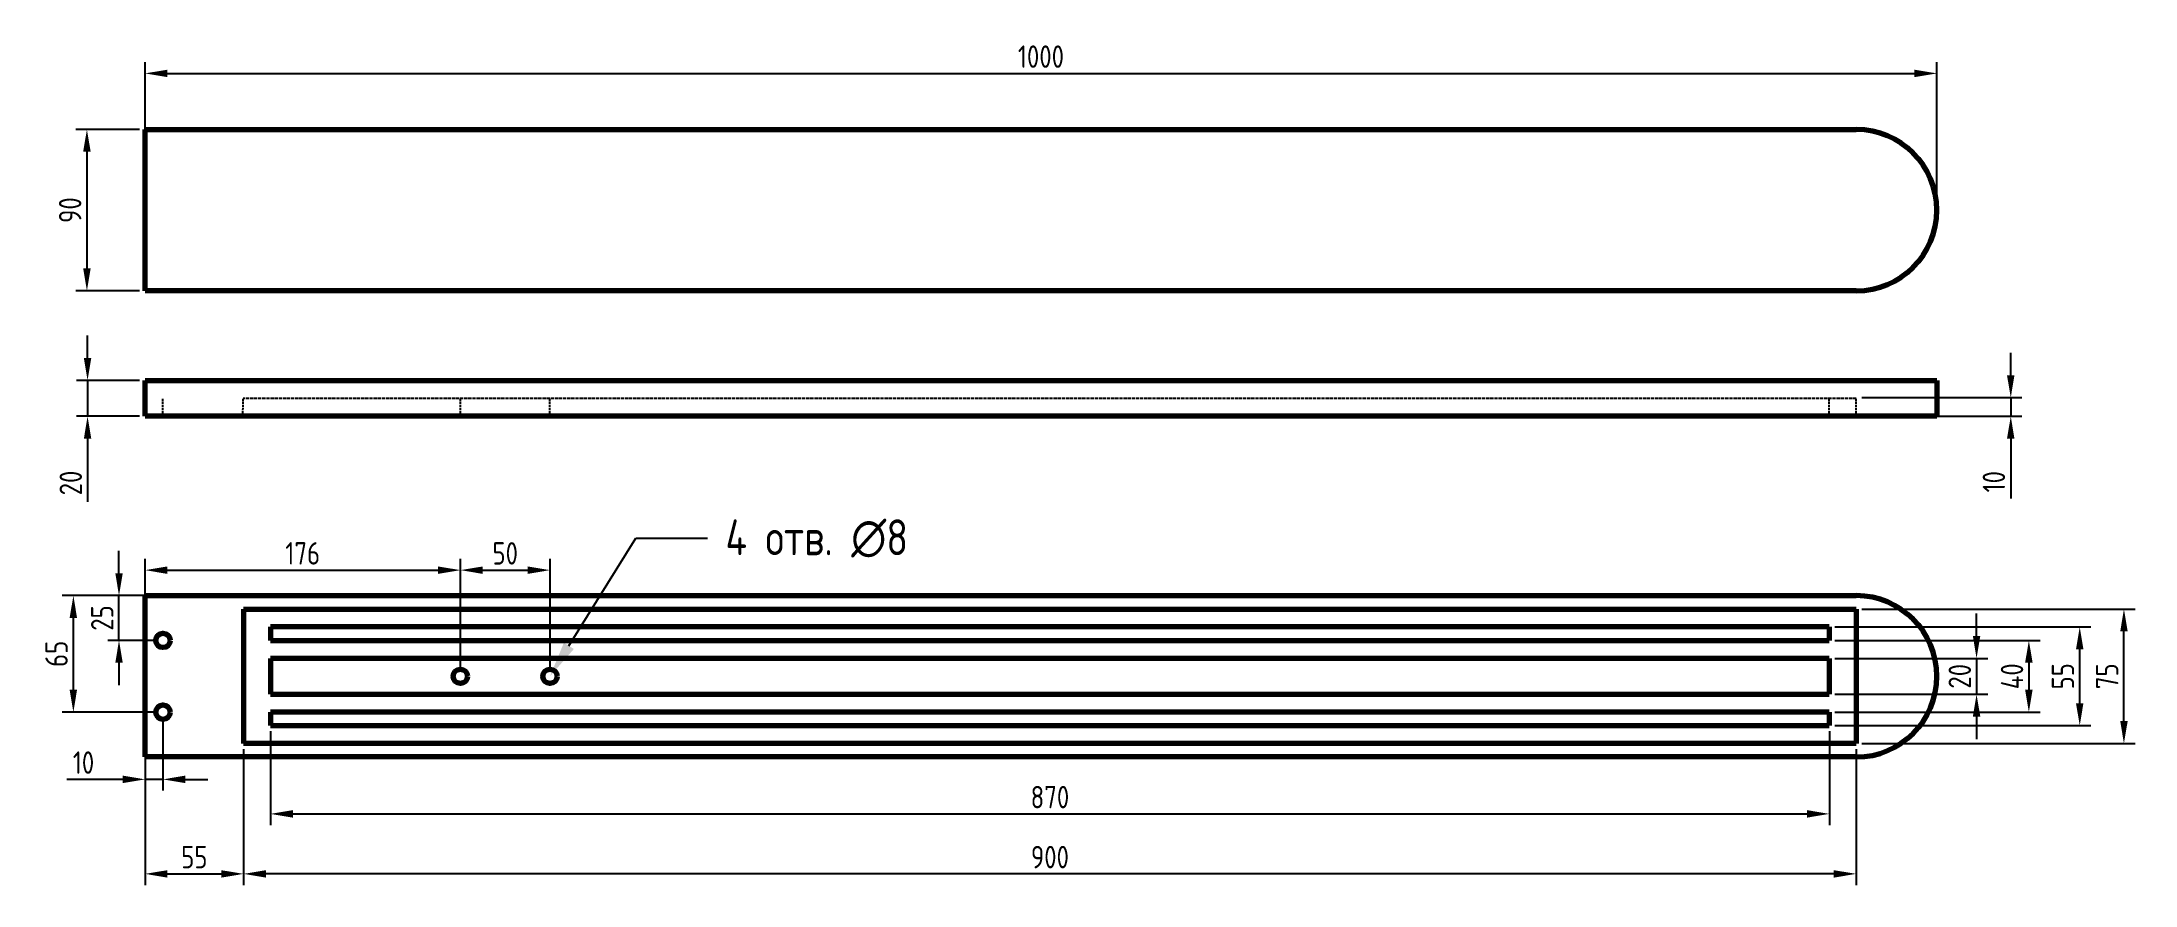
# Model space of a CAD drawing. Header units: millimetres. Extents: x 1499 to 1733, y 1856 to 1950.
import ezdxf
from ezdxf import colors
from ezdxf.entities.mleader import LeaderData, LeaderLine
from ezdxf.math import Vec2, Vec3

# ---------------------------------------------------------------- set-up
doc = ezdxf.new("R2010")
doc.units = ezdxf.units.MM
doc.linetypes.add('ACAD_ISO02W100', pattern=[15, 12, -3])
doc.layers.add('размеры', color=7, linetype='Continuous')
doc.styles.get("Standard").update_dxf_attribs({"font": 'GOST.ttf'})
doc.dimstyles.new('ISO-25', dxfattribs={"dimtxt": 2.5, "dimasz": 2.5, "dimexe": 1.25, "dimexo": 0.625, "dimtad": 1, "dimtxsty": 'Standard', "dimcen": 2.5, "dimadec": 0, "dimazin": 0, "dimtfac": 1, "dimtmove": 0, "dimatfit": 3, "dimfxl": 1, "dimarcsym": 0})

# ---------------------------------------------------------------- blocks, each defined once
blk = doc.blocks.new('*D4')
at = {"layer": 'Defpoints', "color": 0, "transparency": 16777216}
for p in [(1710.45, 1946.41), (1510.45, 1931.16), (1710.45, 1931.16)]:
    blk.add_point(p, dxfattribs=at)
at = {"layer": 'размеры', "color": 0, "lineweight": -2, "transparency": 16777216}
for p, q in [((1510.45, 1931.78), (1510.45, 1947.66)), ((1512.95, 1946.41), (1707.95, 1946.41)), ((1710.45, 1931.78), (1710.45, 1947.66))]:
    blk.add_line(p, q, dxfattribs=at)
at = {"layer": 'размеры', "color": 0, "transparency": 16777216}
for points in [[(1512.95, 1946.82), (1512.95, 1945.99), (1510.45, 1946.41)], [(1707.95, 1946.82), (1707.95, 1945.99), (1710.45, 1946.41)]]:
    blk.add_solid(points, dxfattribs=at)
at = {"layer": 'размеры', "color": 0, "lineweight": 9, "transparency": 16777216, "insert": (1610.45, 1948.28), "char_height": 2.5, "attachment_point": 5}
blk.add_mtext('1000', dxfattribs=at)
blk = doc.blocks.new('*D5')
at = {"layer": 'Defpoints', "color": 0, "transparency": 16777216}
for p in [(1510.45, 1940.16), (1503.96, 1922.16), (1510.45, 1922.16)]:
    blk.add_point(p, dxfattribs=at)
at = {"layer": 'размеры', "color": 0, "lineweight": -2, "transparency": 16777216}
for p, q in [((1509.82, 1940.16), (1502.71, 1940.16)), ((1503.96, 1937.66), (1503.96, 1924.66)), ((1509.82, 1922.16), (1502.71, 1922.16))]:
    blk.add_line(p, q, dxfattribs=at)
at = {"layer": 'размеры', "color": 0, "transparency": 16777216}
for points in [[(1503.54, 1937.66), (1504.38, 1937.66), (1503.96, 1940.16)], [(1503.54, 1924.66), (1504.38, 1924.66), (1503.96, 1922.16)]]:
    blk.add_solid(points, dxfattribs=at)
at = {"layer": 'размеры', "color": 0, "lineweight": 9, "transparency": 16777216, "insert": (1502.09, 1931.16), "char_height": 2.5, "attachment_point": 5, "rotation": 90}
blk.add_mtext('90', dxfattribs=at)
blk = doc.blocks.new('*D6')
at = {"layer": 'Defpoints', "color": 0, "transparency": 16777216}
for p in [(1545.65, 1891), (1510.45, 1879.16), (1545.65, 1879.16)]:
    blk.add_point(p, dxfattribs=at)
at = {"layer": 'размеры', "color": 0, "lineweight": -2, "transparency": 16777216}
for p, q in [((1510.45, 1879.78), (1510.45, 1892.25)), ((1512.95, 1891), (1543.15, 1891)), ((1545.65, 1879.78), (1545.65, 1892.25))]:
    blk.add_line(p, q, dxfattribs=at)
at = {"layer": 'размеры', "color": 0, "transparency": 16777216}
for points in [[(1512.95, 1891.41), (1512.95, 1890.58), (1510.45, 1891)], [(1543.15, 1891.41), (1543.15, 1890.58), (1545.65, 1891)]]:
    blk.add_solid(points, dxfattribs=at)
at = {"layer": 'размеры', "color": 0, "lineweight": 9, "transparency": 16777216, "insert": (1528.05, 1892.87), "char_height": 2.5, "attachment_point": 5}
blk.add_mtext('176', dxfattribs=at)
blk = doc.blocks.new('*D8')
at = {"layer": 'Defpoints', "color": 0, "transparency": 16777216}
for p in [(1555.65, 1891), (1545.65, 1879.16), (1555.65, 1879.16)]:
    blk.add_point(p, dxfattribs=at)
at = {"layer": 'размеры', "color": 0, "lineweight": -2, "transparency": 16777216}
for p, q in [((1545.65, 1879.78), (1545.65, 1892.25)), ((1548.15, 1891), (1553.15, 1891)), ((1555.65, 1879.78), (1555.65, 1892.25))]:
    blk.add_line(p, q, dxfattribs=at)
at = {"layer": 'размеры', "color": 0, "transparency": 16777216}
for points in [[(1548.15, 1891.41), (1548.15, 1890.58), (1545.65, 1891)], [(1553.15, 1891.41), (1553.15, 1890.58), (1555.65, 1891)]]:
    blk.add_solid(points, dxfattribs=at)
at = {"layer": 'размеры', "color": 0, "lineweight": 9, "transparency": 16777216, "insert": (1550.65, 1892.87), "char_height": 2.5, "attachment_point": 5}
blk.add_mtext('50', dxfattribs=at)
blk = doc.blocks.new('*D9')
at = {"layer": 'Defpoints', "color": 0, "transparency": 16777216}
for p in [(1507.54, 1888.16), (1512.45, 1888.16), (1512.45, 1883.16)]:
    blk.add_point(p, dxfattribs=at)
at = {"layer": 'размеры', "color": 0, "lineweight": -2, "transparency": 16777216}
for p, q in [((1507.54, 1890.66), (1507.54, 1893.16)), ((1511.82, 1888.16), (1506.29, 1888.16)), ((1507.54, 1883.16), (1507.54, 1888.16)), ((1511.82, 1883.16), (1506.29, 1883.16)), ((1507.54, 1880.66), (1507.54, 1878.16))]:
    blk.add_line(p, q, dxfattribs=at)
at = {"layer": 'размеры', "color": 0, "transparency": 16777216}
for points in [[(1507.13, 1890.66), (1507.96, 1890.66), (1507.54, 1888.16)], [(1507.13, 1880.66), (1507.96, 1880.66), (1507.54, 1883.16)]]:
    blk.add_solid(points, dxfattribs=at)
at = {"layer": 'размеры', "color": 0, "lineweight": 9, "transparency": 16777216, "insert": (1505.67, 1885.66), "char_height": 2.5, "attachment_point": 5, "rotation": 90}
blk.add_mtext('25', dxfattribs=at)
blk = doc.blocks.new('*D10')
at = {"layer": 'Defpoints', "color": 0, "transparency": 16777216}
for p in [(1502.45, 1888.16), (1512.45, 1888.16), (1512.45, 1875.16)]:
    blk.add_point(p, dxfattribs=at)
at = {"layer": 'размеры', "color": 0, "lineweight": -2, "transparency": 16777216}
for p, q in [((1511.82, 1888.16), (1501.2, 1888.16)), ((1502.45, 1877.66), (1502.45, 1885.66)), ((1511.82, 1875.16), (1501.2, 1875.16))]:
    blk.add_line(p, q, dxfattribs=at)
at = {"layer": 'размеры', "color": 0, "transparency": 16777216}
for points in [[(1502.03, 1885.66), (1502.86, 1885.66), (1502.45, 1888.16)], [(1502.03, 1877.66), (1502.86, 1877.66), (1502.45, 1875.16)]]:
    blk.add_solid(points, dxfattribs=at)
at = {"layer": 'размеры', "color": 0, "lineweight": 9, "transparency": 16777216, "insert": (1500.57, 1881.66), "char_height": 2.5, "attachment_point": 5, "rotation": 90}
blk.add_mtext('65', dxfattribs=at)
blk = doc.blocks.new('*D11')
at = {"layer": 'Defpoints', "color": 0, "transparency": 16777216}
for p in [(1510.45, 1875.16), (1512.45, 1875.16), (1510.45, 1867.66)]:
    blk.add_point(p, dxfattribs=at)
at = {"layer": 'размеры', "color": 0, "lineweight": -2, "transparency": 16777216}
for p, q in [((1510.45, 1874.53), (1510.45, 1866.41)), ((1512.45, 1874.53), (1512.45, 1866.41)), ((1507.95, 1867.66), (1501.71, 1867.66)), ((1512.45, 1867.66), (1510.45, 1867.66)), ((1514.95, 1867.66), (1517.45, 1867.66))]:
    blk.add_line(p, q, dxfattribs=at)
at = {"layer": 'размеры', "color": 0, "transparency": 16777216}
for points in [[(1507.95, 1868.08), (1507.95, 1867.24), (1510.45, 1867.66)], [(1514.95, 1868.08), (1514.95, 1867.24), (1512.45, 1867.66)]]:
    blk.add_solid(points, dxfattribs=at)
at = {"layer": 'размеры', "color": 0, "lineweight": 9, "transparency": 16777216, "insert": (1503.58, 1869.53), "char_height": 2.5, "attachment_point": 5}
blk.add_mtext('10', dxfattribs=at)
blk = doc.blocks.new('*D12')
at = {"layer": 'Defpoints', "color": 0, "transparency": 16777216}
for p in [(1524.45, 1873.66), (1698.45, 1873.66), (1698.45, 1863.81)]:
    blk.add_point(p, dxfattribs=at)
at = {"layer": 'размеры', "color": 0, "lineweight": -2, "transparency": 16777216}
for p, q in [((1524.45, 1873.03), (1524.45, 1862.56)), ((1698.45, 1873.03), (1698.45, 1862.56)), ((1526.95, 1863.81), (1695.95, 1863.81))]:
    blk.add_line(p, q, dxfattribs=at)
at = {"layer": 'размеры', "color": 0, "transparency": 16777216}
for points in [[(1526.95, 1864.23), (1526.95, 1863.39), (1524.45, 1863.81)], [(1695.95, 1864.23), (1695.95, 1863.39), (1698.45, 1863.81)]]:
    blk.add_solid(points, dxfattribs=at)
at = {"layer": 'размеры', "color": 0, "lineweight": 9, "transparency": 16777216, "insert": (1611.45, 1865.68), "char_height": 2.5, "attachment_point": 5}
blk.add_mtext('870', dxfattribs=at)
blk = doc.blocks.new('*D13')
at = {"layer": 'Defpoints', "color": 0, "transparency": 16777216}
for p in [(1521.45, 1871.66), (1701.45, 1871.66), (1521.45, 1857.12)]:
    blk.add_point(p, dxfattribs=at)
at = {"layer": 'размеры', "color": 0, "lineweight": -2, "transparency": 16777216}
for p, q in [((1521.45, 1871.03), (1521.45, 1855.87)), ((1701.45, 1871.03), (1701.45, 1855.87)), ((1698.95, 1857.12), (1523.95, 1857.12))]:
    blk.add_line(p, q, dxfattribs=at)
at = {"layer": 'размеры', "color": 0, "transparency": 16777216}
for points in [[(1523.95, 1857.53), (1523.95, 1856.7), (1521.45, 1857.12)], [(1698.95, 1857.53), (1698.95, 1856.7), (1701.45, 1857.12)]]:
    blk.add_solid(points, dxfattribs=at)
at = {"layer": 'размеры', "color": 0, "lineweight": 9, "transparency": 16777216, "insert": (1611.45, 1858.99), "char_height": 2.5, "attachment_point": 5}
blk.add_mtext('900', dxfattribs=at)
blk = doc.blocks.new('*D15')
at = {"layer": 'Defpoints', "color": 0, "transparency": 16777216}
for p in [(1698.45, 1881.16), (1698.45, 1877.16), (1714.88, 1877.16)]:
    blk.add_point(p, dxfattribs=at)
at = {"layer": 'размеры', "color": 0, "lineweight": -2, "transparency": 16777216}
for p, q in [((1714.88, 1883.66), (1714.88, 1886.16)), ((1699.07, 1881.16), (1716.13, 1881.16)), ((1714.88, 1881.16), (1714.88, 1877.16)), ((1699.07, 1877.16), (1716.13, 1877.16)), ((1714.88, 1874.66), (1714.88, 1872.16))]:
    blk.add_line(p, q, dxfattribs=at)
at = {"layer": 'размеры', "color": 0, "transparency": 16777216}
for points in [[(1714.47, 1883.66), (1715.3, 1883.66), (1714.88, 1881.16)], [(1714.47, 1874.66), (1715.3, 1874.66), (1714.88, 1877.16)]]:
    blk.add_solid(points, dxfattribs=at)
at = {"layer": 'размеры', "color": 0, "lineweight": 9, "transparency": 16777216, "insert": (1713.01, 1879.16), "char_height": 2.5, "attachment_point": 5, "rotation": 90}
blk.add_mtext('20', dxfattribs=at)
blk = doc.blocks.new('*D16')
at = {"layer": 'Defpoints', "color": 0, "transparency": 16777216}
for p in [(1698.45, 1883.16), (1698.45, 1875.16), (1720.72, 1875.16)]:
    blk.add_point(p, dxfattribs=at)
at = {"layer": 'размеры', "color": 0, "lineweight": -2, "transparency": 16777216}
for p, q in [((1699.07, 1883.16), (1721.97, 1883.16)), ((1720.72, 1880.66), (1720.72, 1877.66)), ((1699.07, 1875.16), (1721.97, 1875.16))]:
    blk.add_line(p, q, dxfattribs=at)
at = {"layer": 'размеры', "color": 0, "transparency": 16777216}
for points in [[(1720.3, 1880.66), (1721.14, 1880.66), (1720.72, 1883.16)], [(1720.3, 1877.66), (1721.14, 1877.66), (1720.72, 1875.16)]]:
    blk.add_solid(points, dxfattribs=at)
at = {"layer": 'размеры', "color": 0, "lineweight": 9, "transparency": 16777216, "insert": (1718.84, 1879.16), "char_height": 2.5, "attachment_point": 5, "rotation": 90}
blk.add_mtext('40', dxfattribs=at)
blk = doc.blocks.new('*D17')
at = {"layer": 'Defpoints', "color": 0, "transparency": 16777216}
for p in [(1698.45, 1884.66), (1726.4, 1884.66), (1698.45, 1873.66)]:
    blk.add_point(p, dxfattribs=at)
at = {"layer": 'размеры', "color": 0, "lineweight": -2, "transparency": 16777216}
for p, q in [((1699.07, 1884.66), (1727.65, 1884.66)), ((1726.4, 1876.16), (1726.4, 1882.16)), ((1699.07, 1873.66), (1727.65, 1873.66))]:
    blk.add_line(p, q, dxfattribs=at)
at = {"layer": 'размеры', "color": 0, "transparency": 16777216}
for points in [[(1725.98, 1882.16), (1726.81, 1882.16), (1726.4, 1884.66)], [(1725.98, 1876.16), (1726.81, 1876.16), (1726.4, 1873.66)]]:
    blk.add_solid(points, dxfattribs=at)
at = {"layer": 'размеры', "color": 0, "lineweight": 9, "transparency": 16777216, "insert": (1724.52, 1879.16), "char_height": 2.5, "attachment_point": 5, "rotation": 90}
blk.add_mtext('55', dxfattribs=at)
blk = doc.blocks.new('*D18')
at = {"layer": 'Defpoints', "color": 0, "transparency": 16777216}
for p in [(1701.45, 1886.66), (1731.33, 1886.66), (1701.45, 1871.66)]:
    blk.add_point(p, dxfattribs=at)
at = {"layer": 'размеры', "color": 0, "lineweight": -2, "transparency": 16777216}
for p, q in [((1702.07, 1886.66), (1732.58, 1886.66)), ((1731.33, 1874.16), (1731.33, 1884.16)), ((1702.07, 1871.66), (1732.58, 1871.66))]:
    blk.add_line(p, q, dxfattribs=at)
at = {"layer": 'размеры', "color": 0, "transparency": 16777216}
for points in [[(1730.92, 1884.16), (1731.75, 1884.16), (1731.33, 1886.66)], [(1730.92, 1874.16), (1731.75, 1874.16), (1731.33, 1871.66)]]:
    blk.add_solid(points, dxfattribs=at)
at = {"layer": 'размеры', "color": 0, "lineweight": 9, "transparency": 16777216, "insert": (1729.46, 1879.16), "char_height": 2.5, "attachment_point": 5, "rotation": 90}
blk.add_mtext('75', dxfattribs=at)
blk = doc.blocks.new('*D20')
at = {"layer": 'Defpoints', "color": 0, "transparency": 16777216}
for p in [(1510.45, 1912.16), (1504.03, 1908.16), (1510.45, 1908.16)]:
    blk.add_point(p, dxfattribs=at)
at = {"layer": 'размеры', "color": 0, "lineweight": -2, "transparency": 16777216}
for p, q in [((1504.03, 1914.66), (1504.03, 1917.16)), ((1509.82, 1912.16), (1502.78, 1912.16)), ((1504.03, 1912.16), (1504.03, 1908.16)), ((1509.82, 1908.16), (1502.78, 1908.16)), ((1504.03, 1905.66), (1504.03, 1898.61))]:
    blk.add_line(p, q, dxfattribs=at)
at = {"layer": 'размеры', "color": 0, "transparency": 16777216}
for points in [[(1503.62, 1914.66), (1504.45, 1914.66), (1504.03, 1912.16)], [(1503.62, 1905.66), (1504.45, 1905.66), (1504.03, 1908.16)]]:
    blk.add_solid(points, dxfattribs=at)
at = {"layer": 'размеры', "color": 0, "lineweight": 9, "transparency": 16777216, "insert": (1502.16, 1900.72), "char_height": 2.5, "attachment_point": 5, "rotation": 90}
blk.add_mtext('20', dxfattribs=at)
blk = doc.blocks.new('*D21')
at = {"layer": 'Defpoints', "color": 0, "transparency": 16777216}
for p in [(1701.45, 1910.24), (1718.7, 1910.24), (1701.45, 1908.16)]:
    blk.add_point(p, dxfattribs=at)
at = {"layer": 'размеры', "color": 0, "lineweight": -2, "transparency": 16777216}
for p, q in [((1718.7, 1912.74), (1718.7, 1915.24)), ((1702.07, 1910.24), (1719.95, 1910.24)), ((1718.7, 1910.24), (1718.7, 1908.16)), ((1702.07, 1908.16), (1719.95, 1908.16)), ((1718.7, 1905.66), (1718.7, 1899))]:
    blk.add_line(p, q, dxfattribs=at)
at = {"layer": 'размеры', "color": 0, "transparency": 16777216}
for points in [[(1718.28, 1912.74), (1719.11, 1912.74), (1718.7, 1910.24)], [(1718.28, 1905.66), (1719.11, 1905.66), (1718.7, 1908.16)]]:
    blk.add_solid(points, dxfattribs=at)
at = {"layer": 'размеры', "color": 0, "lineweight": 9, "transparency": 16777216, "insert": (1716.82, 1900.86), "char_height": 2.5, "attachment_point": 5, "rotation": 90}
blk.add_mtext('10', dxfattribs=at)
blk = doc.blocks.new('*D22')
at = {"layer": 'Defpoints', "color": 0, "transparency": 16777216}
for p in [(1510.45, 1870.16), (1521.45, 1870.16), (1521.45, 1857.12)]:
    blk.add_point(p, dxfattribs=at)
at = {"layer": 'размеры', "color": 0, "lineweight": -2, "transparency": 16777216}
for p, q in [((1510.45, 1869.53), (1510.45, 1855.87)), ((1521.45, 1869.53), (1521.45, 1855.87)), ((1512.95, 1857.12), (1518.95, 1857.12))]:
    blk.add_line(p, q, dxfattribs=at)
at = {"layer": 'размеры', "color": 0, "transparency": 16777216}
for points in [[(1512.95, 1857.53), (1512.95, 1856.7), (1510.45, 1857.12)], [(1518.95, 1857.53), (1518.95, 1856.7), (1521.45, 1857.12)]]:
    blk.add_solid(points, dxfattribs=at)
at = {"layer": 'размеры', "color": 0, "lineweight": 9, "transparency": 16777216, "insert": (1515.95, 1858.99), "char_height": 2.5, "attachment_point": 5}
blk.add_mtext('55', dxfattribs=at)

msp = doc.modelspace()

# ---------------------------------------------------------------- linework, layer by layer
at = {"lineweight": 70}
for p, q in [((1510.447, 1940.157), (1701.447, 1940.157)), ((1510.447, 1922.157), (1510.447, 1940.157)), ((1701.447, 1922.157), (1510.447, 1922.157)), ((1510.447, 1912.157), (1710.447, 1912.157)), ((1510.447, 1908.157), (1510.447, 1912.157)), ((1710.447, 1912.157), (1710.447, 1908.157)), ((1710.447, 1908.157), (1510.447, 1908.157)), ((1510.447, 1888.157), (1701.447, 1888.157)), ((1510.447, 1870.157), (1510.447, 1888.157)), ((1521.447, 1886.657), (1521.447, 1884.657)), ((1521.447, 1886.657), (1701.447, 1886.657)), ((1701.447, 1886.657), (1701.447, 1884.657)), ((1521.447, 1884.657), (1521.447, 1883.157)), ((1524.447, 1884.657), (1524.447, 1883.157)), ((1698.447, 1884.657), (1524.447, 1884.657)), ((1698.447, 1884.657), (1698.447, 1883.157)), ((1701.447, 1884.657), (1701.447, 1883.157)), ((1521.447, 1883.157), (1521.447, 1881.157)), ((1521.447, 1881.157), (1521.447, 1877.157)), ((1524.447, 1883.157), (1698.447, 1883.157)), ((1524.447, 1881.157), (1524.447, 1877.157)), ((1698.447, 1881.157), (1524.447, 1881.157)), ((1698.447, 1881.157), (1698.447, 1877.157)), ((1701.447, 1883.157), (1701.447, 1881.157)), ((1701.447, 1881.157), (1701.447, 1877.157)), ((1521.447, 1877.157), (1521.447, 1875.157)), ((1524.447, 1877.157), (1698.447, 1877.157)), ((1701.447, 1877.157), (1701.447, 1875.157)), ((1521.447, 1875.157), (1521.447, 1873.657)), ((1524.447, 1875.157), (1524.447, 1873.657)), ((1698.447, 1875.157), (1524.447, 1875.157)), ((1698.447, 1875.157), (1698.447, 1873.657)), ((1701.447, 1875.157), (1701.447, 1873.657)), ((1521.447, 1873.657), (1521.447, 1871.657)), ((1701.447, 1871.657), (1521.447, 1871.657)), ((1524.447, 1873.657), (1698.447, 1873.657)), ((1701.447, 1873.657), (1701.447, 1871.657)), ((1701.447, 1870.157), (1510.447, 1870.157))]:
    msp.add_line(p, q, dxfattribs=at)
at = {"linetype": 'ACAD_ISO02W100', "ltscale": 0.02}
for p, q in [((1512.447, 1908.157), (1512.447, 1910.157)), ((1521.365, 1908.157), (1521.406, 1910.157)), ((1545.647, 1908.157), (1545.647, 1910.157)), ((1555.647, 1908.157), (1555.647, 1910.157)), ((1698.447, 1908.157), (1698.447, 1910.157)), ((1701.447, 1908.157), (1701.447, 1910.157))]:
    msp.add_line(p, q, dxfattribs=at)
at = {"linetype": 'ACAD_ISO02W100', "ltscale": 0.03}
msp.add_line((1701.447, 1910.157), (1521.406, 1910.157), dxfattribs=at)
for p, q in [((1510.447, 1888.157), (1521.447, 1888.157)), ((1510.447, 1888.157), (1512.447, 1888.157)), ((1521.447, 1888.157), (1524.447, 1888.157))]:
    msp.add_line(p, q)
at = {"lineweight": 70}
for centre in [(1512.447, 1883.157), (1545.647, 1879.157), (1555.647, 1879.157), (1512.447, 1875.157)]:
    msp.add_circle(centre, 0.8, dxfattribs=at)
for centre in [(1701.447, 1931.157), (1701.447, 1879.157)]:
    msp.add_arc(centre, 9, 270, 90, dxfattribs=at)

# ---------------------------------------------------------------- dimensions: what is measured, and where the dimension line sits
at = {"layer": 'размеры', "lineweight": 9}
for base, p1, p2, text, picture, middle in [((1710.447, 1946.407), (1510.447, 1931.157), (1710.447, 1931.157), '1000', '*D4', (1610.447, 1946.407)), ((1521.447, 1857.116), (1701.447, 1871.657), (1521.447, 1871.657), '900', '*D13', (1611.447, 1857.116))]:
    dim = msp.add_linear_dim(base=base, p1=p1, p2=p2, text=text, dimstyle='ISO-25', dxfattribs=at)
    dim.commit()
    dim.dimension.update_dxf_attribs({"geometry": picture, "text_midpoint": middle, "dimtype": 160})
for base, p1, p2, text, picture, middle in [((1503.962, 1922.157), (1510.447, 1940.157), (1510.447, 1922.157), '90', '*D5', (1502.087, 1931.157)), ((1507.544, 1888.157), (1512.447, 1883.157), (1512.447, 1888.157), '25', '*D9', (1505.669, 1885.657)), ((1502.447, 1888.157), (1512.447, 1875.157), (1512.447, 1888.157), '65', '*D10', (1500.572, 1881.657)), ((1731.332, 1886.657), (1701.447, 1871.657), (1701.447, 1886.657), '75', '*D18', (1729.457, 1879.157)), ((1726.397, 1884.657), (1698.447, 1873.657), (1698.447, 1884.657), '55', '*D17', (1724.522, 1879.157)), ((1720.718, 1875.157), (1698.447, 1883.157), (1698.447, 1875.157), '40', '*D16', (1718.843, 1879.157))]:
    dim = msp.add_linear_dim(base=base, p1=p1, p2=p2, angle=90, text=text, dimstyle='ISO-25', dxfattribs=at)
    dim.commit()
    dim.dimension.update_dxf_attribs({"geometry": picture, "text_midpoint": middle})
for base, p1, p2, angle, text, picture, middle, dimtype in [((1504.034, 1908.157), (1510.447, 1912.157), (1510.447, 1908.157), 90, '20', '*D20', (1504.034, 1900.724), 160), ((1718.697, 1910.24), (1701.447, 1908.157), (1701.447, 1910.24), 90, '10', '*D21', (1718.697, 1900.863), 160), ((1714.883, 1877.157), (1698.447, 1881.157), (1698.447, 1877.157), 270, '20', '*D15', (1714.883, 1879.157), 161)]:
    dim = msp.add_linear_dim(base=base, p1=p1, p2=p2, angle=angle, text=text, dimstyle='ISO-25', dxfattribs=at)
    dim.commit()
    dim.dimension.update_dxf_attribs({"geometry": picture, "text_midpoint": middle, "dimtype": dimtype})
for base, p1, p2, text, picture, middle in [((1545.647, 1890.998), (1510.447, 1879.157), (1545.647, 1879.157), '176', '*D6', (1528.047, 1892.873)), ((1555.647, 1890.998), (1545.647, 1879.157), (1555.647, 1879.157), '50', '*D8', (1550.647, 1892.873)), ((1510.447, 1867.659), (1512.447, 1875.157), (1510.447, 1875.157), '10', '*D11', (1503.58, 1869.534)), ((1698.447, 1863.809), (1524.447, 1873.657), (1698.447, 1873.657), '870', '*D12', (1611.447, 1865.684)), ((1521.447, 1857.116), (1510.447, 1870.157), (1521.447, 1870.157), '55', '*D22', (1515.947, 1858.991))]:
    dim = msp.add_linear_dim(base=base, p1=p1, p2=p2, text=text, dimstyle='ISO-25', dxfattribs=at)
    dim.commit()
    dim.dimension.update_dxf_attribs({"geometry": picture, "text_midpoint": middle})

# ---------------------------------------------------------------- leaders
ml = msp.add_multileader_mtext('Standard', dxfattribs=at)
ml.set_content('4 отв. ∅8', color=256)
ml.set_leader_properties()
ml.build(insert=Vec2(0, 0))
ctx = ml.context
ctx.base_point, ctx.plane_origin = Vec3(1573.231, 1894.582), Vec3(1555.647, 1879.157)
notes = []
notes.append((ctx, [(0, (1, 1, 0), (1565.231, 1894.582), (1, 0), 8, [(0, [(1555.647, 1879.157)], 0, [])])]))
ctx.mtext.insert, ctx.mtext.flow_direction = Vec3(1575.231, 1896.663), 5
for ctx, leaders in notes:
    for number, flags, end, landing, length, lines in leaders:
        leader = LeaderData()
        leader.index, (leader.has_last_leader_line, leader.has_dogleg_vector, leader.attachment_direction) = number, flags
        leader.last_leader_point, leader.dogleg_vector, leader.dogleg_length = Vec3(end), Vec3(landing), length
        for number, points, colour, breaks in lines:
            line = LeaderLine()
            line.index, line.vertices, line.color, line.breaks = number, Vec3.list(points), colors.encode_raw_color(colour), breaks
            leader.lines.append(line)
        ctx.leaders.append(leader)

doc.saveas('drawing.dxf')
